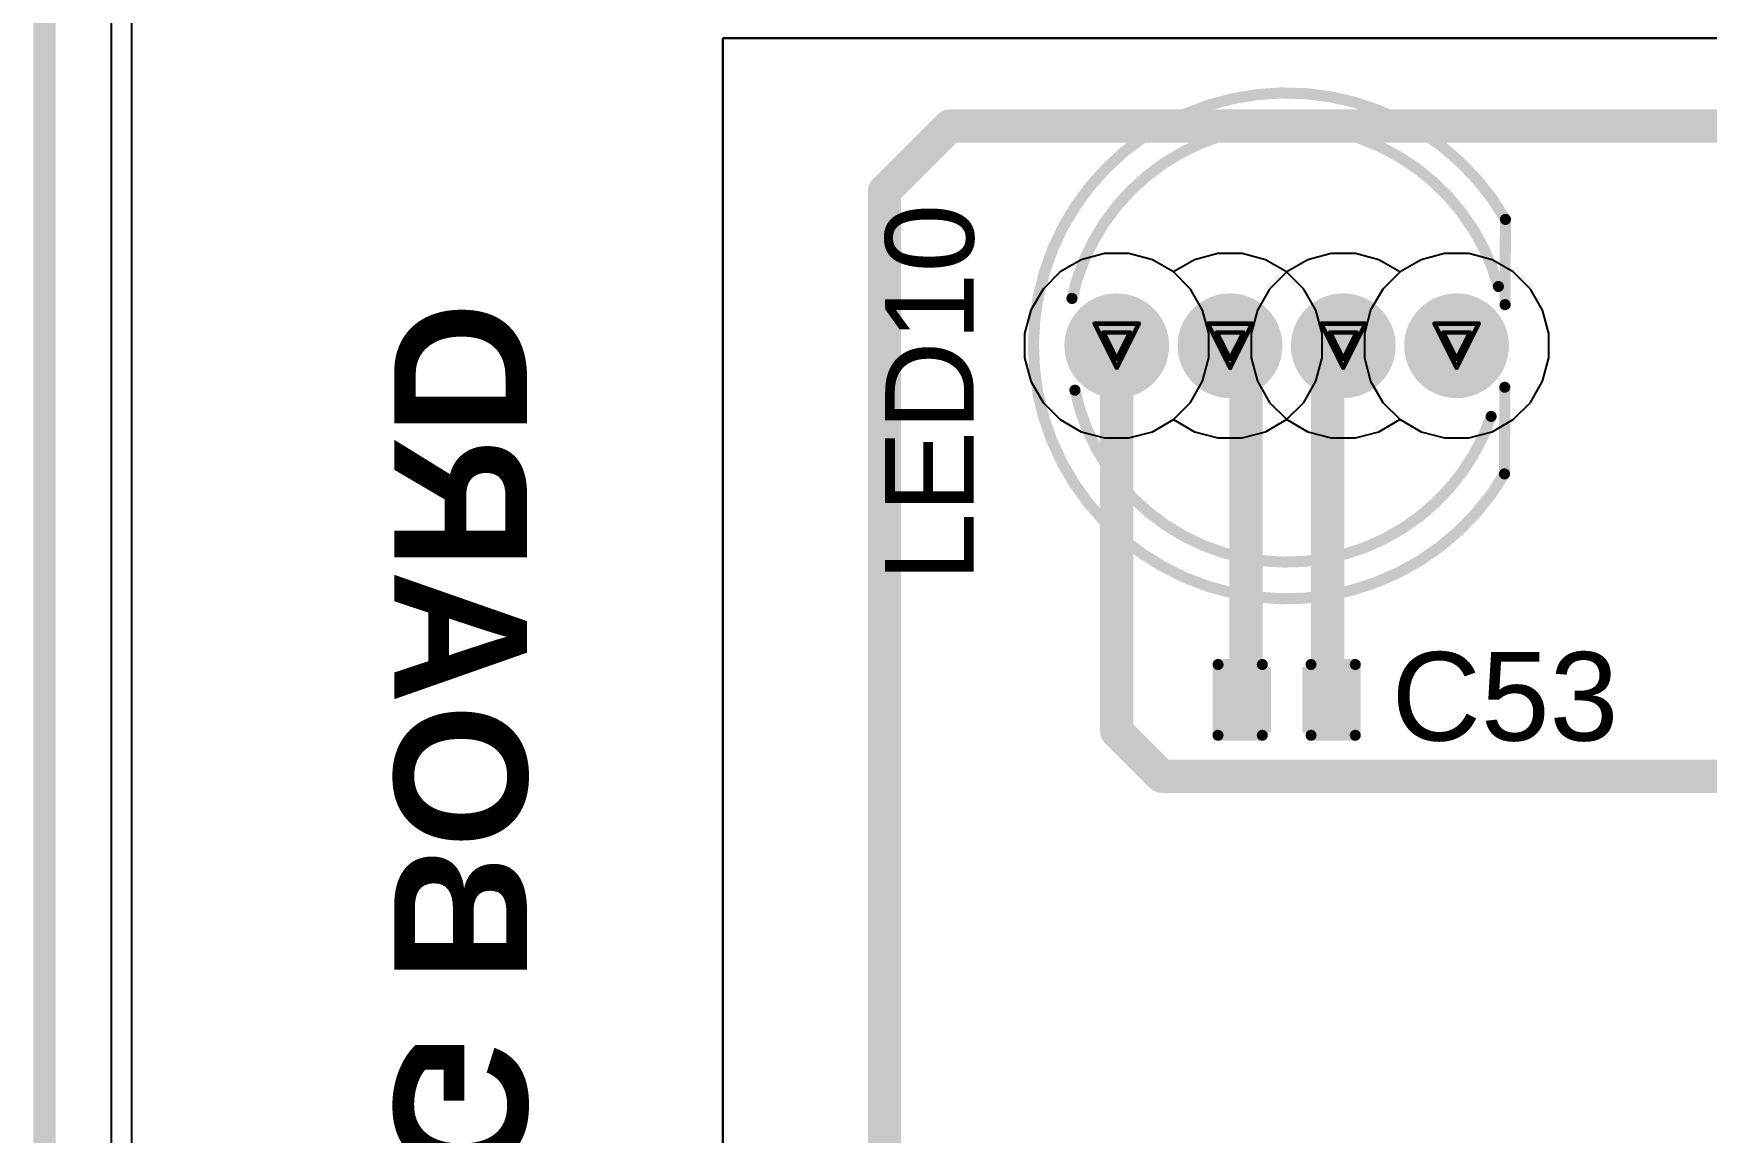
# Model space of a CAD drawing. Header units: inches. Extents: x -5 to 5328, y -4 to 5281.
# Drawn here: x -4.15 to 15.06, y 82.68 to 95.29 of the extents above; entities that cross this region are included whole.
import ezdxf

# ---------------------------------------------------------------- set-up
doc = ezdxf.new("R2010")
doc.units = ezdxf.units.IN
for name, color, linetype in [('Board Outline', 216, 'Continuous'), ('Bottom Layer', 5, 'Continuous'), ('Bottom Overlay', 54, 'Continuous'), ('Bottom Solder', 6, 'Continuous'), ('Drill Drawing', 1, 'Continuous'), ('Layer 1', 16, 'Continuous'), ('Layer 2', 76, 'Continuous'), ('Multi-Layer', 9, 'Continuous'), ('Pad Holes', 156, 'Continuous'), ('Top Layer', 1, 'Continuous'), ('Top Overlay', 2, 'Continuous'), ('Top Paste', 8, 'Continuous'), ('Top Solder', 216, 'Continuous')]:
    doc.layers.add(name, color=color, linetype=linetype)
doc.styles.add('Arial', font='', dxfattribs={"height": 0.2})
doc.styles.add('Arial_Bold', font='', dxfattribs={"height": 0.2})
doc.styles.get('Arial').set_extended_font_data('Arial')
doc.styles.get('Arial_Bold').set_extended_font_data('Arial', bold=True)

# ---------------------------------------------------------------- blocks, each defined once
blk = doc.blocks.new('WS2812D_F5_107')
at = {"layer": 'Bottom Layer'}
h = blk.add_hatch(color=5, dxfattribs=at)
edge = h.paths.add_edge_path()
edge.add_arc((-1.95, 0), 0.55, 0, 360)
h = blk.add_hatch(color=5, dxfattribs=at)
edge = h.paths.add_edge_path()
edge.add_arc((-0.65, 0), 0.55, 0, 360)
h = blk.add_hatch(color=5, dxfattribs=at)
edge = h.paths.add_edge_path()
edge.add_arc((0.65, 0), 0.55, 0, 360)
h = blk.add_hatch(color=5, dxfattribs=at)
edge = h.paths.add_edge_path()
edge.add_arc((1.95, 0), 0.55, 0, 360)
at = {"layer": 'Bottom Solder'}
h = blk.add_hatch(color=6, dxfattribs=at)
edge = h.paths.add_edge_path()
edge.add_arc((-1.95, 0), 0.601, 0, 360)
h = blk.add_hatch(color=6, dxfattribs=at)
edge = h.paths.add_edge_path()
edge.add_arc((-0.65, 0), 0.601, 0, 360)
h = blk.add_hatch(color=6, dxfattribs=at)
edge = h.paths.add_edge_path()
edge.add_arc((0.65, 0), 0.601, 0, 360)
h = blk.add_hatch(color=6, dxfattribs=at)
edge = h.paths.add_edge_path()
edge.add_arc((1.95, 0), 0.601, 0, 360)
at = {"layer": 'Layer 1'}
h = blk.add_hatch(color=16, dxfattribs=at)
edge = h.paths.add_edge_path()
edge.add_arc((-1.95, 0), 0.55, 0, 360)
h = blk.add_hatch(color=16, dxfattribs=at)
edge = h.paths.add_edge_path()
edge.add_arc((-0.65, 0), 0.55, 0, 360)
h = blk.add_hatch(color=16, dxfattribs=at)
edge = h.paths.add_edge_path()
edge.add_arc((0.65, 0), 0.55, 0, 360)
h = blk.add_hatch(color=16, dxfattribs=at)
edge = h.paths.add_edge_path()
edge.add_arc((1.95, 0), 0.55, 0, 360)
at = {"layer": 'Layer 2'}
h = blk.add_hatch(color=76, dxfattribs=at)
edge = h.paths.add_edge_path()
edge.add_arc((-1.95, 0), 0.55, 0, 360)
h = blk.add_hatch(color=76, dxfattribs=at)
edge = h.paths.add_edge_path()
edge.add_arc((-0.65, 0), 0.55, 0, 360)
h = blk.add_hatch(color=76, dxfattribs=at)
edge = h.paths.add_edge_path()
edge.add_arc((0.65, 0), 0.55, 0, 360)
h = blk.add_hatch(color=76, dxfattribs=at)
edge = h.paths.add_edge_path()
edge.add_arc((1.95, 0), 0.55, 0, 360)
at = {"layer": 'Multi-Layer'}
h = blk.add_hatch(color=9, dxfattribs=at)
edge = h.paths.add_edge_path()
edge.add_arc((-1.95, 0), 0.55, 0, 360)
h = blk.add_hatch(color=9, dxfattribs=at)
edge = h.paths.add_edge_path()
edge.add_arc((-0.65, 0), 0.55, 0, 360)
h = blk.add_hatch(color=9, dxfattribs=at)
edge = h.paths.add_edge_path()
edge.add_arc((0.65, 0), 0.55, 0, 360)
h = blk.add_hatch(color=9, dxfattribs=at)
edge = h.paths.add_edge_path()
edge.add_arc((1.95, 0), 0.55, 0, 360)
at = {"layer": 'Pad Holes'}
h = blk.add_hatch(color=7, dxfattribs=at)
edge = h.paths.add_edge_path()
edge.add_arc((-1.95, 0), 0.36, 0, 360)
h = blk.add_hatch(color=7, dxfattribs=at)
edge = h.paths.add_edge_path()
edge.add_arc((-0.65, 0), 0.36, 0, 360)
h = blk.add_hatch(color=7, dxfattribs=at)
edge = h.paths.add_edge_path()
edge.add_arc((0.65, 0), 0.36, 0, 360)
h = blk.add_hatch(color=7, dxfattribs=at)
edge = h.paths.add_edge_path()
edge.add_arc((1.95, 0), 0.36, 0, 360)
at = {"layer": 'Top Layer'}
h = blk.add_hatch(color=1, dxfattribs=at)
edge = h.paths.add_edge_path()
edge.add_arc((-1.95, 0), 0.55, 0, 360)
h = blk.add_hatch(color=1, dxfattribs=at)
edge = h.paths.add_edge_path()
edge.add_arc((-0.65, 0), 0.55, 0, 360)
h = blk.add_hatch(color=1, dxfattribs=at)
edge = h.paths.add_edge_path()
edge.add_arc((0.65, 0), 0.55, 0, 360)
h = blk.add_hatch(color=1, dxfattribs=at)
edge = h.paths.add_edge_path()
edge.add_arc((1.95, 0), 0.55, 0, 360)
at = {"layer": 'Top Solder'}
h = blk.add_hatch(color=216, dxfattribs=at)
edge = h.paths.add_edge_path()
edge.add_arc((-1.95, 0), 0.601, 0, 360)
h = blk.add_hatch(color=216, dxfattribs=at)
edge = h.paths.add_edge_path()
edge.add_arc((-0.65, 0), 0.601, 0, 360)
h = blk.add_hatch(color=216, dxfattribs=at)
edge = h.paths.add_edge_path()
edge.add_arc((0.65, 0), 0.601, 0, 360)
h = blk.add_hatch(color=216, dxfattribs=at)
edge = h.paths.add_edge_path()
edge.add_arc((1.95, 0), 0.601, 0, 360)
at = {"layer": 'Top Overlay'}
for points in [[(2.5, -1.471, 0.127, 0.127, -3.705201), (2.511, 1.45, 0.127, 0.127, 0)], [(-2.464, 0.543, 0.127, 0.127, -0.780857), (2.43, 0.68, 0.127, 0.127, 0)], [(2.507, 0.472, 0.127, 0.127, 0), (2.511, 1.45, 0.127, 0.127, 0)], [(2.347, -0.811, 0.127, 0.127, -0.760948), (-2.43, -0.51, 0.127, 0.127, 0)], [(2.5, -1.471, 0.127, 0.127, 0), (2.504, -0.476, 0.127, 0.127, 0)]]:
    blk.add_lwpolyline(points, format="xyseb", dxfattribs=at)
for points in [[(2.479, 1.45, 0.0635, 0.0635, 1), (2.543, 1.45, 0.0635, 0.0635, 1)], [(2.479, 1.45, 0.0635, 0.0635, 1), (2.543, 1.45, 0.0635, 0.0635, 1)], [(-2.496, 0.543, 0.0635, 0.0635, 1), (-2.432, 0.543, 0.0635, 0.0635, 1)], [(2.398, 0.68, 0.0635, 0.0635, 1), (2.462, 0.68, 0.0635, 0.0635, 1)], [(2.475, 0.472, 0.0635, 0.0635, 1), (2.539, 0.472, 0.0635, 0.0635, 1)], [(-2.462, -0.51, 0.0635, 0.0635, 1), (-2.398, -0.51, 0.0635, 0.0635, 1)], [(2.472, -0.476, 0.0635, 0.0635, 1), (2.535, -0.476, 0.0635, 0.0635, 1)], [(2.315, -0.811, 0.0635, 0.0635, 1), (2.378, -0.811, 0.0635, 0.0635, 1)], [(2.468, -1.471, 0.0635, 0.0635, 1), (2.532, -1.471, 0.0635, 0.0635, 1)], [(2.468, -1.471, 0.0635, 0.0635, 1), (2.532, -1.471, 0.0635, 0.0635, 1)]]:
    blk.add_lwpolyline(points, format="xyseb", close=True, dxfattribs=at)
blk = doc.blocks.new('C___0402_158')
at = {"layer": 'Top Layer'}
for points in [[(-0.699, -0.318), (-0.699, 0.318), (-0.241, 0.318), (-0.241, -0.318)], [(0.241, -0.318), (0.241, 0.318), (0.699, 0.318), (0.699, -0.318)]]:
    blk.add_hatch(color=1, dxfattribs=at).paths.add_polyline_path(points)
at = {"layer": 'Top Paste'}
for points in [[(-0.699, -0.318), (-0.699, 0.318), (-0.241, 0.318), (-0.241, -0.318)], [(0.241, -0.318), (0.241, 0.318), (0.699, 0.318), (0.699, -0.318)]]:
    blk.add_hatch(color=8, dxfattribs=at).paths.add_polyline_path(points)
at = {"layer": 'Top Solder'}
for points in [[(-0.758, -0.377), (-0.758, 0.377), (-0.181, 0.377), (-0.181, -0.377)], [(0.181, -0.377), (0.181, 0.377), (0.758, 0.377), (0.758, -0.377)]]:
    blk.add_hatch(color=216, dxfattribs=at).paths.add_polyline_path(points)
at = {"layer": 'Top Overlay'}
for points in [[(-0.787, -0.406, 0.127, 0.127, 0), (-0.787, 0.406, 0.127, 0.127, 0)], [(-0.787, 0.406, 0.127, 0.127, 0), (-0.279, 0.406, 0.127, 0.127, 0)], [(0.279, 0.406, 0.127, 0.127, 0), (0.787, 0.406, 0.127, 0.127, 0)], [(0.787, -0.406, 0.127, 0.127, 0), (0.787, 0.406, 0.127, 0.127, 0)], [(-0.787, -0.406, 0.127, 0.127, 0), (-0.279, -0.406, 0.127, 0.127, 0)], [(0.279, -0.406, 0.127, 0.127, 0), (0.787, -0.406, 0.127, 0.127, 0)]]:
    blk.add_lwpolyline(points, format="xyseb", dxfattribs=at)
for points in [[(-0.819, 0.406, 0.0635, 0.0635, 1), (-0.756, 0.406, 0.0635, 0.0635, 1)], [(-0.819, 0.406, 0.0635, 0.0635, 1), (-0.756, 0.406, 0.0635, 0.0635, 1)], [(-0.311, 0.406, 0.0635, 0.0635, 1), (-0.248, 0.406, 0.0635, 0.0635, 1)], [(0.248, 0.406, 0.0635, 0.0635, 1), (0.311, 0.406, 0.0635, 0.0635, 1)], [(0.756, 0.406, 0.0635, 0.0635, 1), (0.819, 0.406, 0.0635, 0.0635, 1)], [(0.756, 0.406, 0.0635, 0.0635, 1), (0.819, 0.406, 0.0635, 0.0635, 1)], [(-0.819, -0.406, 0.0635, 0.0635, 1), (-0.756, -0.406, 0.0635, 0.0635, 1)], [(-0.819, -0.406, 0.0635, 0.0635, 1), (-0.756, -0.406, 0.0635, 0.0635, 1)], [(-0.311, -0.406, 0.0635, 0.0635, 1), (-0.248, -0.406, 0.0635, 0.0635, 1)], [(0.248, -0.406, 0.0635, 0.0635, 1), (0.311, -0.406, 0.0635, 0.0635, 1)], [(0.756, -0.406, 0.0635, 0.0635, 1), (0.819, -0.406, 0.0635, 0.0635, 1)], [(0.756, -0.406, 0.0635, 0.0635, 1), (0.819, -0.406, 0.0635, 0.0635, 1)]]:
    blk.add_lwpolyline(points, format="xyseb", close=True, dxfattribs=at)

msp = doc.modelspace()

# ---------------------------------------------------------------- linework, layer by layer
at = {"layer": 'Board Outline'}
msp.add_lwpolyline([(-4.019, -4, 0.254, 0.254, 0), (-4.019, 106, 0.254, 0.254, 0)], format="xyseb", dxfattribs=at)
at = {"layer": 'Bottom Layer'}
for p, q in [((-3.25, 2.55), (-3.25, 99.426)), ((8.148, 92.768), (7.879, 92.696)), ((8.427, 92.768), (8.148, 92.768)), ((8.696, 92.696), (8.427, 92.768)), ((10.748, 92.768), (10.479, 92.696)), ((11.027, 92.768), (10.748, 92.768)), ((11.296, 92.696), (11.027, 92.768)), ((12.048, 92.768), (11.779, 92.696)), ((12.327, 92.768), (12.048, 92.768)), ((12.596, 92.696), (12.327, 92.768)), ((7.638, 92.557), (7.441, 92.36)), ((7.879, 92.696), (7.638, 92.557)), ((8.937, 92.557), (8.696, 92.696)), ((9.134, 92.36), (8.937, 92.557)), ((10.238, 92.557), (10.041, 92.36)), ((10.479, 92.696), (10.238, 92.557)), ((11.537, 92.557), (11.296, 92.696)), ((11.538, 92.557), (11.537, 92.556)), ((11.537, 92.556), (11.537, 92.557)), ((11.779, 92.696), (11.538, 92.557)), ((12.837, 92.557), (12.596, 92.696)), ((13.034, 92.36), (12.837, 92.557)), ((7.441, 92.36), (7.301, 92.118)), ((9.273, 92.118), (9.134, 92.36)), ((10.041, 92.36), (9.901, 92.118)), ((13.173, 92.118), (13.034, 92.36)), ((7.301, 92.118), (7.229, 91.849)), ((9.345, 91.849), (9.273, 92.118)), ((9.901, 92.118), (9.829, 91.849)), ((13.245, 91.849), (13.173, 92.118)), ((7.229, 91.849), (7.229, 91.571)), ((9.345, 91.571), (9.345, 91.849)), ((9.829, 91.849), (9.829, 91.571)), ((13.245, 91.571), (13.245, 91.849)), ((7.229, 91.571), (7.301, 91.302)), ((9.273, 91.302), (9.345, 91.571)), ((9.829, 91.571), (9.901, 91.302)), ((13.173, 91.302), (13.245, 91.571)), ((7.301, 91.302), (7.441, 91.06)), ((9.134, 91.06), (9.273, 91.302)), ((9.901, 91.302), (10.041, 91.06)), ((13.034, 91.06), (13.173, 91.302)), ((7.441, 91.06), (7.638, 90.863)), ((8.937, 90.863), (9.134, 91.06)), ((10.041, 91.06), (10.238, 90.863)), ((12.837, 90.863), (13.034, 91.06)), ((7.638, 90.863), (7.879, 90.724)), ((8.696, 90.724), (8.937, 90.863)), ((10.238, 90.863), (10.479, 90.724)), ((11.296, 90.724), (11.537, 90.863)), ((11.537, 90.863), (11.537, 90.864)), ((11.537, 90.864), (11.538, 90.863)), ((11.538, 90.863), (11.779, 90.724)), ((12.596, 90.724), (12.837, 90.863)), ((7.879, 90.724), (8.148, 90.652)), ((8.148, 90.652), (8.427, 90.652)), ((8.427, 90.652), (8.696, 90.724)), ((10.479, 90.724), (10.748, 90.652)), ((10.748, 90.652), (11.027, 90.652)), ((11.027, 90.652), (11.296, 90.724)), ((11.779, 90.724), (12.048, 90.652)), ((12.048, 90.652), (12.327, 90.652)), ((12.327, 90.652), (12.596, 90.724))]:
    msp.add_line(p, q, dxfattribs=at)
at = {"layer": 'Drill Drawing'}
for points in [[(8.033, 91.964, 0.0508, 0.0508, 0), (8.541, 91.964, 0.0508, 0.0508, 0)], [(8.033, 91.964, 0.0508, 0.0508, 0), (8.287, 91.456, 0.0508, 0.0508, 0)], [(8.287, 91.456, 0.0508, 0.0508, 0), (8.541, 91.964, 0.0508, 0.0508, 0)], [(9.333, 91.964, 0.0508, 0.0508, 0), (9.841, 91.964, 0.0508, 0.0508, 0)], [(9.333, 91.964, 0.0508, 0.0508, 0), (9.587, 91.456, 0.0508, 0.0508, 0)], [(9.587, 91.456, 0.0508, 0.0508, 0), (9.841, 91.964, 0.0508, 0.0508, 0)], [(10.633, 91.964, 0.0508, 0.0508, 0), (11.141, 91.964, 0.0508, 0.0508, 0)], [(10.633, 91.964, 0.0508, 0.0508, 0), (10.887, 91.456, 0.0508, 0.0508, 0)], [(10.887, 91.456, 0.0508, 0.0508, 0), (11.141, 91.964, 0.0508, 0.0508, 0)], [(11.933, 91.964, 0.0508, 0.0508, 0), (12.441, 91.964, 0.0508, 0.0508, 0)], [(11.933, 91.964, 0.0508, 0.0508, 0), (12.187, 91.456, 0.0508, 0.0508, 0)], [(12.187, 91.456, 0.0508, 0.0508, 0), (12.441, 91.964, 0.0508, 0.0508, 0)], [(8.135, 91.862, 0.0508, 0.0508, 0), (8.44, 91.862, 0.0508, 0.0508, 0)], [(8.135, 91.862, 0.0508, 0.0508, 0), (8.287, 91.558, 0.0508, 0.0508, 0)], [(8.287, 91.558, 0.0508, 0.0508, 0), (8.44, 91.862, 0.0508, 0.0508, 0)], [(9.435, 91.862, 0.0508, 0.0508, 0), (9.74, 91.862, 0.0508, 0.0508, 0)], [(9.435, 91.862, 0.0508, 0.0508, 0), (9.587, 91.558, 0.0508, 0.0508, 0)], [(9.587, 91.558, 0.0508, 0.0508, 0), (9.74, 91.862, 0.0508, 0.0508, 0)], [(10.735, 91.862, 0.0508, 0.0508, 0), (11.04, 91.862, 0.0508, 0.0508, 0)], [(10.735, 91.862, 0.0508, 0.0508, 0), (10.887, 91.558, 0.0508, 0.0508, 0)], [(10.887, 91.558, 0.0508, 0.0508, 0), (11.04, 91.862, 0.0508, 0.0508, 0)], [(12.035, 91.862, 0.0508, 0.0508, 0), (12.34, 91.862, 0.0508, 0.0508, 0)], [(12.035, 91.862, 0.0508, 0.0508, 0), (12.187, 91.558, 0.0508, 0.0508, 0)], [(12.187, 91.558, 0.0508, 0.0508, 0), (12.34, 91.862, 0.0508, 0.0508, 0)]]:
    msp.add_lwpolyline(points, format="xyseb", dxfattribs=at)
for points in [[(8.021, 91.964, 0.0254, 0.0254, 1), (8.046, 91.964, 0.0254, 0.0254, 1)], [(8.021, 91.964, 0.0254, 0.0254, 1), (8.046, 91.964, 0.0254, 0.0254, 1)], [(8.529, 91.964, 0.0254, 0.0254, 1), (8.554, 91.964, 0.0254, 0.0254, 1)], [(8.529, 91.964, 0.0254, 0.0254, 1), (8.554, 91.964, 0.0254, 0.0254, 1)], [(9.321, 91.964, 0.0254, 0.0254, 1), (9.346, 91.964, 0.0254, 0.0254, 1)], [(9.321, 91.964, 0.0254, 0.0254, 1), (9.346, 91.964, 0.0254, 0.0254, 1)], [(9.829, 91.964, 0.0254, 0.0254, 1), (9.854, 91.964, 0.0254, 0.0254, 1)], [(9.829, 91.964, 0.0254, 0.0254, 1), (9.854, 91.964, 0.0254, 0.0254, 1)], [(10.621, 91.964, 0.0254, 0.0254, 1), (10.646, 91.964, 0.0254, 0.0254, 1)], [(10.621, 91.964, 0.0254, 0.0254, 1), (10.646, 91.964, 0.0254, 0.0254, 1)], [(11.129, 91.964, 0.0254, 0.0254, 1), (11.154, 91.964, 0.0254, 0.0254, 1)], [(11.129, 91.964, 0.0254, 0.0254, 1), (11.154, 91.964, 0.0254, 0.0254, 1)], [(11.921, 91.964, 0.0254, 0.0254, 1), (11.946, 91.964, 0.0254, 0.0254, 1)], [(11.921, 91.964, 0.0254, 0.0254, 1), (11.946, 91.964, 0.0254, 0.0254, 1)], [(12.429, 91.964, 0.0254, 0.0254, 1), (12.454, 91.964, 0.0254, 0.0254, 1)], [(12.429, 91.964, 0.0254, 0.0254, 1), (12.454, 91.964, 0.0254, 0.0254, 1)], [(8.122, 91.862, 0.0254, 0.0254, 1), (8.148, 91.862, 0.0254, 0.0254, 1)], [(8.122, 91.862, 0.0254, 0.0254, 1), (8.148, 91.862, 0.0254, 0.0254, 1)], [(8.427, 91.862, 0.0254, 0.0254, 1), (8.452, 91.862, 0.0254, 0.0254, 1)], [(8.427, 91.862, 0.0254, 0.0254, 1), (8.452, 91.862, 0.0254, 0.0254, 1)], [(9.422, 91.862, 0.0254, 0.0254, 1), (9.448, 91.862, 0.0254, 0.0254, 1)], [(9.422, 91.862, 0.0254, 0.0254, 1), (9.448, 91.862, 0.0254, 0.0254, 1)], [(9.727, 91.862, 0.0254, 0.0254, 1), (9.752, 91.862, 0.0254, 0.0254, 1)], [(9.727, 91.862, 0.0254, 0.0254, 1), (9.752, 91.862, 0.0254, 0.0254, 1)], [(10.722, 91.862, 0.0254, 0.0254, 1), (10.748, 91.862, 0.0254, 0.0254, 1)], [(10.722, 91.862, 0.0254, 0.0254, 1), (10.748, 91.862, 0.0254, 0.0254, 1)], [(11.027, 91.862, 0.0254, 0.0254, 1), (11.052, 91.862, 0.0254, 0.0254, 1)], [(11.027, 91.862, 0.0254, 0.0254, 1), (11.052, 91.862, 0.0254, 0.0254, 1)], [(12.022, 91.862, 0.0254, 0.0254, 1), (12.048, 91.862, 0.0254, 0.0254, 1)], [(12.022, 91.862, 0.0254, 0.0254, 1), (12.048, 91.862, 0.0254, 0.0254, 1)], [(12.327, 91.862, 0.0254, 0.0254, 1), (12.352, 91.862, 0.0254, 0.0254, 1)], [(12.327, 91.862, 0.0254, 0.0254, 1), (12.352, 91.862, 0.0254, 0.0254, 1)], [(8.275, 91.558, 0.0254, 0.0254, 1), (8.3, 91.558, 0.0254, 0.0254, 1)], [(8.275, 91.558, 0.0254, 0.0254, 1), (8.3, 91.558, 0.0254, 0.0254, 1)], [(8.275, 91.456, 0.0254, 0.0254, 1), (8.3, 91.456, 0.0254, 0.0254, 1)], [(8.275, 91.456, 0.0254, 0.0254, 1), (8.3, 91.456, 0.0254, 0.0254, 1)], [(9.575, 91.558, 0.0254, 0.0254, 1), (9.6, 91.558, 0.0254, 0.0254, 1)], [(9.575, 91.558, 0.0254, 0.0254, 1), (9.6, 91.558, 0.0254, 0.0254, 1)], [(9.575, 91.456, 0.0254, 0.0254, 1), (9.6, 91.456, 0.0254, 0.0254, 1)], [(9.575, 91.456, 0.0254, 0.0254, 1), (9.6, 91.456, 0.0254, 0.0254, 1)], [(10.875, 91.558, 0.0254, 0.0254, 1), (10.9, 91.558, 0.0254, 0.0254, 1)], [(10.875, 91.558, 0.0254, 0.0254, 1), (10.9, 91.558, 0.0254, 0.0254, 1)], [(10.875, 91.456, 0.0254, 0.0254, 1), (10.9, 91.456, 0.0254, 0.0254, 1)], [(10.875, 91.456, 0.0254, 0.0254, 1), (10.9, 91.456, 0.0254, 0.0254, 1)], [(12.175, 91.558, 0.0254, 0.0254, 1), (12.2, 91.558, 0.0254, 0.0254, 1)], [(12.175, 91.558, 0.0254, 0.0254, 1), (12.2, 91.558, 0.0254, 0.0254, 1)], [(12.175, 91.456, 0.0254, 0.0254, 1), (12.2, 91.456, 0.0254, 0.0254, 1)], [(12.175, 91.456, 0.0254, 0.0254, 1), (12.2, 91.456, 0.0254, 0.0254, 1)]]:
    msp.add_lwpolyline(points, format="xyseb", close=True, dxfattribs=at)
at = {"layer": 'Layer 1'}
for p, q in [((-3.25, 2.55), (-3.25, 99.426)), ((8.148, 92.768), (7.879, 92.696)), ((8.427, 92.768), (8.148, 92.768)), ((8.696, 92.696), (8.427, 92.768)), ((10.748, 92.768), (10.479, 92.696)), ((11.027, 92.768), (10.748, 92.768)), ((11.296, 92.696), (11.027, 92.768)), ((12.048, 92.768), (11.779, 92.696)), ((12.327, 92.768), (12.048, 92.768)), ((12.596, 92.696), (12.327, 92.768)), ((7.638, 92.557), (7.441, 92.36)), ((7.879, 92.696), (7.638, 92.557)), ((8.937, 92.557), (8.696, 92.696)), ((9.134, 92.36), (8.937, 92.557)), ((10.238, 92.557), (10.041, 92.36)), ((10.479, 92.696), (10.238, 92.557)), ((11.537, 92.557), (11.296, 92.696)), ((11.538, 92.557), (11.537, 92.556)), ((11.537, 92.556), (11.537, 92.557)), ((11.779, 92.696), (11.538, 92.557)), ((12.837, 92.557), (12.596, 92.696)), ((13.034, 92.36), (12.837, 92.557)), ((7.441, 92.36), (7.301, 92.118)), ((9.273, 92.118), (9.134, 92.36)), ((10.041, 92.36), (9.901, 92.118)), ((13.173, 92.118), (13.034, 92.36)), ((7.301, 92.118), (7.229, 91.849)), ((9.345, 91.849), (9.273, 92.118)), ((9.901, 92.118), (9.829, 91.849)), ((13.245, 91.849), (13.173, 92.118)), ((7.229, 91.849), (7.229, 91.571)), ((9.345, 91.571), (9.345, 91.849)), ((9.829, 91.849), (9.829, 91.571)), ((13.245, 91.571), (13.245, 91.849)), ((7.229, 91.571), (7.301, 91.302)), ((9.273, 91.302), (9.345, 91.571)), ((9.829, 91.571), (9.901, 91.302)), ((13.173, 91.302), (13.245, 91.571)), ((7.301, 91.302), (7.441, 91.06)), ((9.134, 91.06), (9.273, 91.302)), ((9.901, 91.302), (10.041, 91.06)), ((13.034, 91.06), (13.173, 91.302)), ((7.441, 91.06), (7.638, 90.863)), ((8.937, 90.863), (9.134, 91.06)), ((10.041, 91.06), (10.238, 90.863)), ((12.837, 90.863), (13.034, 91.06)), ((7.638, 90.863), (7.879, 90.724)), ((8.696, 90.724), (8.937, 90.863)), ((10.238, 90.863), (10.479, 90.724)), ((11.296, 90.724), (11.537, 90.863)), ((11.537, 90.863), (11.537, 90.864)), ((11.537, 90.864), (11.538, 90.863)), ((11.538, 90.863), (11.779, 90.724)), ((12.596, 90.724), (12.837, 90.863)), ((7.879, 90.724), (8.148, 90.652)), ((8.148, 90.652), (8.427, 90.652)), ((8.427, 90.652), (8.696, 90.724)), ((10.479, 90.724), (10.748, 90.652)), ((10.748, 90.652), (11.027, 90.652)), ((11.027, 90.652), (11.296, 90.724)), ((11.779, 90.724), (12.048, 90.652)), ((12.048, 90.652), (12.327, 90.652)), ((12.327, 90.652), (12.596, 90.724))]:
    msp.add_line(p, q, dxfattribs=at)
at = {"layer": 'Layer 2'}
for p, q in [((-3.015, 2.823), (-3.015, 99.158)), ((8.148, 92.768), (7.879, 92.696)), ((8.427, 92.768), (8.148, 92.768)), ((8.696, 92.696), (8.427, 92.768)), ((9.448, 92.768), (9.179, 92.696)), ((9.727, 92.768), (9.448, 92.768)), ((9.996, 92.696), (9.727, 92.768)), ((12.048, 92.768), (11.779, 92.696)), ((12.327, 92.768), (12.048, 92.768)), ((12.596, 92.696), (12.327, 92.768)), ((7.638, 92.557), (7.441, 92.36)), ((7.879, 92.696), (7.638, 92.557)), ((8.937, 92.557), (8.696, 92.696)), ((8.938, 92.557), (8.937, 92.556)), ((8.937, 92.556), (8.937, 92.557)), ((9.179, 92.696), (8.938, 92.557)), ((10.237, 92.557), (9.996, 92.696)), ((10.434, 92.36), (10.237, 92.557)), ((11.538, 92.557), (11.341, 92.36)), ((11.779, 92.696), (11.538, 92.557)), ((12.837, 92.557), (12.596, 92.696)), ((13.034, 92.36), (12.837, 92.557)), ((7.441, 92.36), (7.301, 92.118)), ((10.573, 92.118), (10.434, 92.36)), ((11.341, 92.36), (11.201, 92.118)), ((13.173, 92.118), (13.034, 92.36)), ((7.301, 92.118), (7.229, 91.849)), ((10.645, 91.849), (10.573, 92.118)), ((11.201, 92.118), (11.129, 91.849)), ((13.245, 91.849), (13.173, 92.118)), ((7.229, 91.849), (7.229, 91.571)), ((10.645, 91.571), (10.645, 91.849)), ((11.129, 91.849), (11.129, 91.571)), ((13.245, 91.571), (13.245, 91.849)), ((7.229, 91.571), (7.301, 91.302)), ((10.573, 91.302), (10.645, 91.571)), ((11.129, 91.571), (11.201, 91.302)), ((13.173, 91.302), (13.245, 91.571)), ((7.301, 91.302), (7.441, 91.06)), ((10.434, 91.06), (10.573, 91.302)), ((11.201, 91.302), (11.341, 91.06)), ((13.034, 91.06), (13.173, 91.302)), ((7.441, 91.06), (7.638, 90.863)), ((10.237, 90.863), (10.434, 91.06)), ((11.341, 91.06), (11.538, 90.863)), ((12.837, 90.863), (13.034, 91.06)), ((7.638, 90.863), (7.879, 90.724)), ((8.696, 90.724), (8.937, 90.863)), ((8.937, 90.863), (8.937, 90.864)), ((8.937, 90.864), (8.938, 90.863)), ((8.938, 90.863), (9.179, 90.724)), ((9.996, 90.724), (10.237, 90.863)), ((11.538, 90.863), (11.779, 90.724)), ((12.596, 90.724), (12.837, 90.863)), ((7.879, 90.724), (8.148, 90.652)), ((8.148, 90.652), (8.427, 90.652)), ((8.427, 90.652), (8.696, 90.724)), ((9.179, 90.724), (9.448, 90.652)), ((9.448, 90.652), (9.727, 90.652)), ((9.727, 90.652), (9.996, 90.724)), ((11.779, 90.724), (12.048, 90.652)), ((12.048, 90.652), (12.327, 90.652)), ((12.327, 90.652), (12.596, 90.724))]:
    msp.add_line(p, q, dxfattribs=at)
at = {"layer": 'Top Layer'}
for p, q in [((-3.25, 2.55), (-3.25, 99.426)), ((3.766, 66.042), (3.767, 95.241)), ((3.767, 95.241), (3.766, 66.042)), ((3.767, 95.241), (43.34, 95.241)), ((43.34, 95.241), (3.767, 95.241))]:
    msp.add_line(p, q, dxfattribs=at)
for points in [[(5.622, 93.485, 0.381, 0.381, 0), (6.367, 94.231, 0.381, 0.381, 0)], [(6.367, 94.231, 0.381, 0.381, 0), (41.061, 94.231, 0.381, 0.381, 0)], [(5.622, 77.167, 0.381, 0.381, 0), (5.622, 93.485, 0.381, 0.381, 0)], [(8.287, 87.285, 0.381, 0.381, 0), (8.287, 91.71, 0.381, 0.381, 0)], [(9.587, 91.71, 0.381, 0.381, 0), (9.771, 91.526, 0.381, 0.381, 0)], [(10.887, 91.481, 0.381, 0.381, 0), (10.887, 91.71, 0.381, 0.381, 0)], [(9.771, 87.65, 0.381, 0.381, 0), (9.771, 91.526, 0.381, 0.381, 0)], [(10.707, 91.301, 0.381, 0.381, 0), (10.887, 91.481, 0.381, 0.381, 0)], [(10.707, 87.646, 0.381, 0.381, 0), (10.707, 91.301, 0.381, 0.381, 0)], [(8.287, 87.285, 0.381, 0.381, 0), (8.803, 86.77, 0.381, 0.381, 0)], [(8.803, 86.77, 0.381, 0.381, 0), (26.087, 86.77, 0.381, 0.381, 0)]]:
    msp.add_lwpolyline(points, format="xyseb", dxfattribs=at)
for points in [[(6.272, 94.231, 0.191, 0.191, 1), (6.462, 94.231, 0.191, 0.191, 1)], [(6.272, 94.231, 0.191, 0.191, 1), (6.462, 94.231, 0.191, 0.191, 1)], [(5.527, 93.485, 0.191, 0.191, 1), (5.717, 93.485, 0.191, 0.191, 1)], [(5.527, 93.485, 0.191, 0.191, 1), (5.717, 93.485, 0.191, 0.191, 1)], [(8.192, 91.71, 0.191, 0.191, 1), (8.383, 91.71, 0.191, 0.191, 1)], [(9.492, 91.71, 0.191, 0.191, 1), (9.683, 91.71, 0.191, 0.191, 1)], [(10.792, 91.71, 0.191, 0.191, 1), (10.983, 91.71, 0.191, 0.191, 1)], [(9.676, 91.526, 0.191, 0.191, 1), (9.866, 91.526, 0.191, 0.191, 1)], [(9.676, 91.526, 0.191, 0.191, 1), (9.866, 91.526, 0.191, 0.191, 1)], [(10.792, 91.481, 0.191, 0.191, 1), (10.983, 91.481, 0.191, 0.191, 1)], [(10.792, 91.481, 0.191, 0.191, 1), (10.983, 91.481, 0.191, 0.191, 1)], [(10.612, 91.301, 0.191, 0.191, 1), (10.802, 91.301, 0.191, 0.191, 1)], [(10.612, 91.301, 0.191, 0.191, 1), (10.802, 91.301, 0.191, 0.191, 1)], [(9.676, 87.65, 0.191, 0.191, 1), (9.866, 87.65, 0.191, 0.191, 1)], [(10.612, 87.646, 0.191, 0.191, 1), (10.802, 87.646, 0.191, 0.191, 1)], [(8.192, 87.285, 0.191, 0.191, 1), (8.383, 87.285, 0.191, 0.191, 1)], [(8.192, 87.285, 0.191, 0.191, 1), (8.383, 87.285, 0.191, 0.191, 1)], [(8.708, 86.77, 0.191, 0.191, 1), (8.898, 86.77, 0.191, 0.191, 1)], [(8.708, 86.77, 0.191, 0.191, 1), (8.898, 86.77, 0.191, 0.191, 1)]]:
    msp.add_lwpolyline(points, format="xyseb", close=True, dxfattribs=at)

# ---------------------------------------------------------------- block references
for name, p in [('WS2812D_F5_107', (10.237, 91.71)), ('C___0402_158', (10.237, 87.646))]:
    msp.add_blockref(name, p)

# ---------------------------------------------------------------- texts
at = {"layer": 'Bottom Overlay', "style": 'Arial_Bold', "text_generation_flag": 2}
msp.add_text('RELAY SWITCHING BOARD', height=1.524, rotation=270, dxfattribs=at).set_placement((-0.005, 63.83))
at = {"layer": 'Top Overlay', "style": 'Arial'}
msp.add_text('LED10', height=1.016, rotation=90, dxfattribs=at).set_placement((6.645, 89.001))
msp.add_text('C53', height=1.016, dxfattribs=at).set_placement((11.441, 87.179))

doc.saveas('drawing.dxf')
